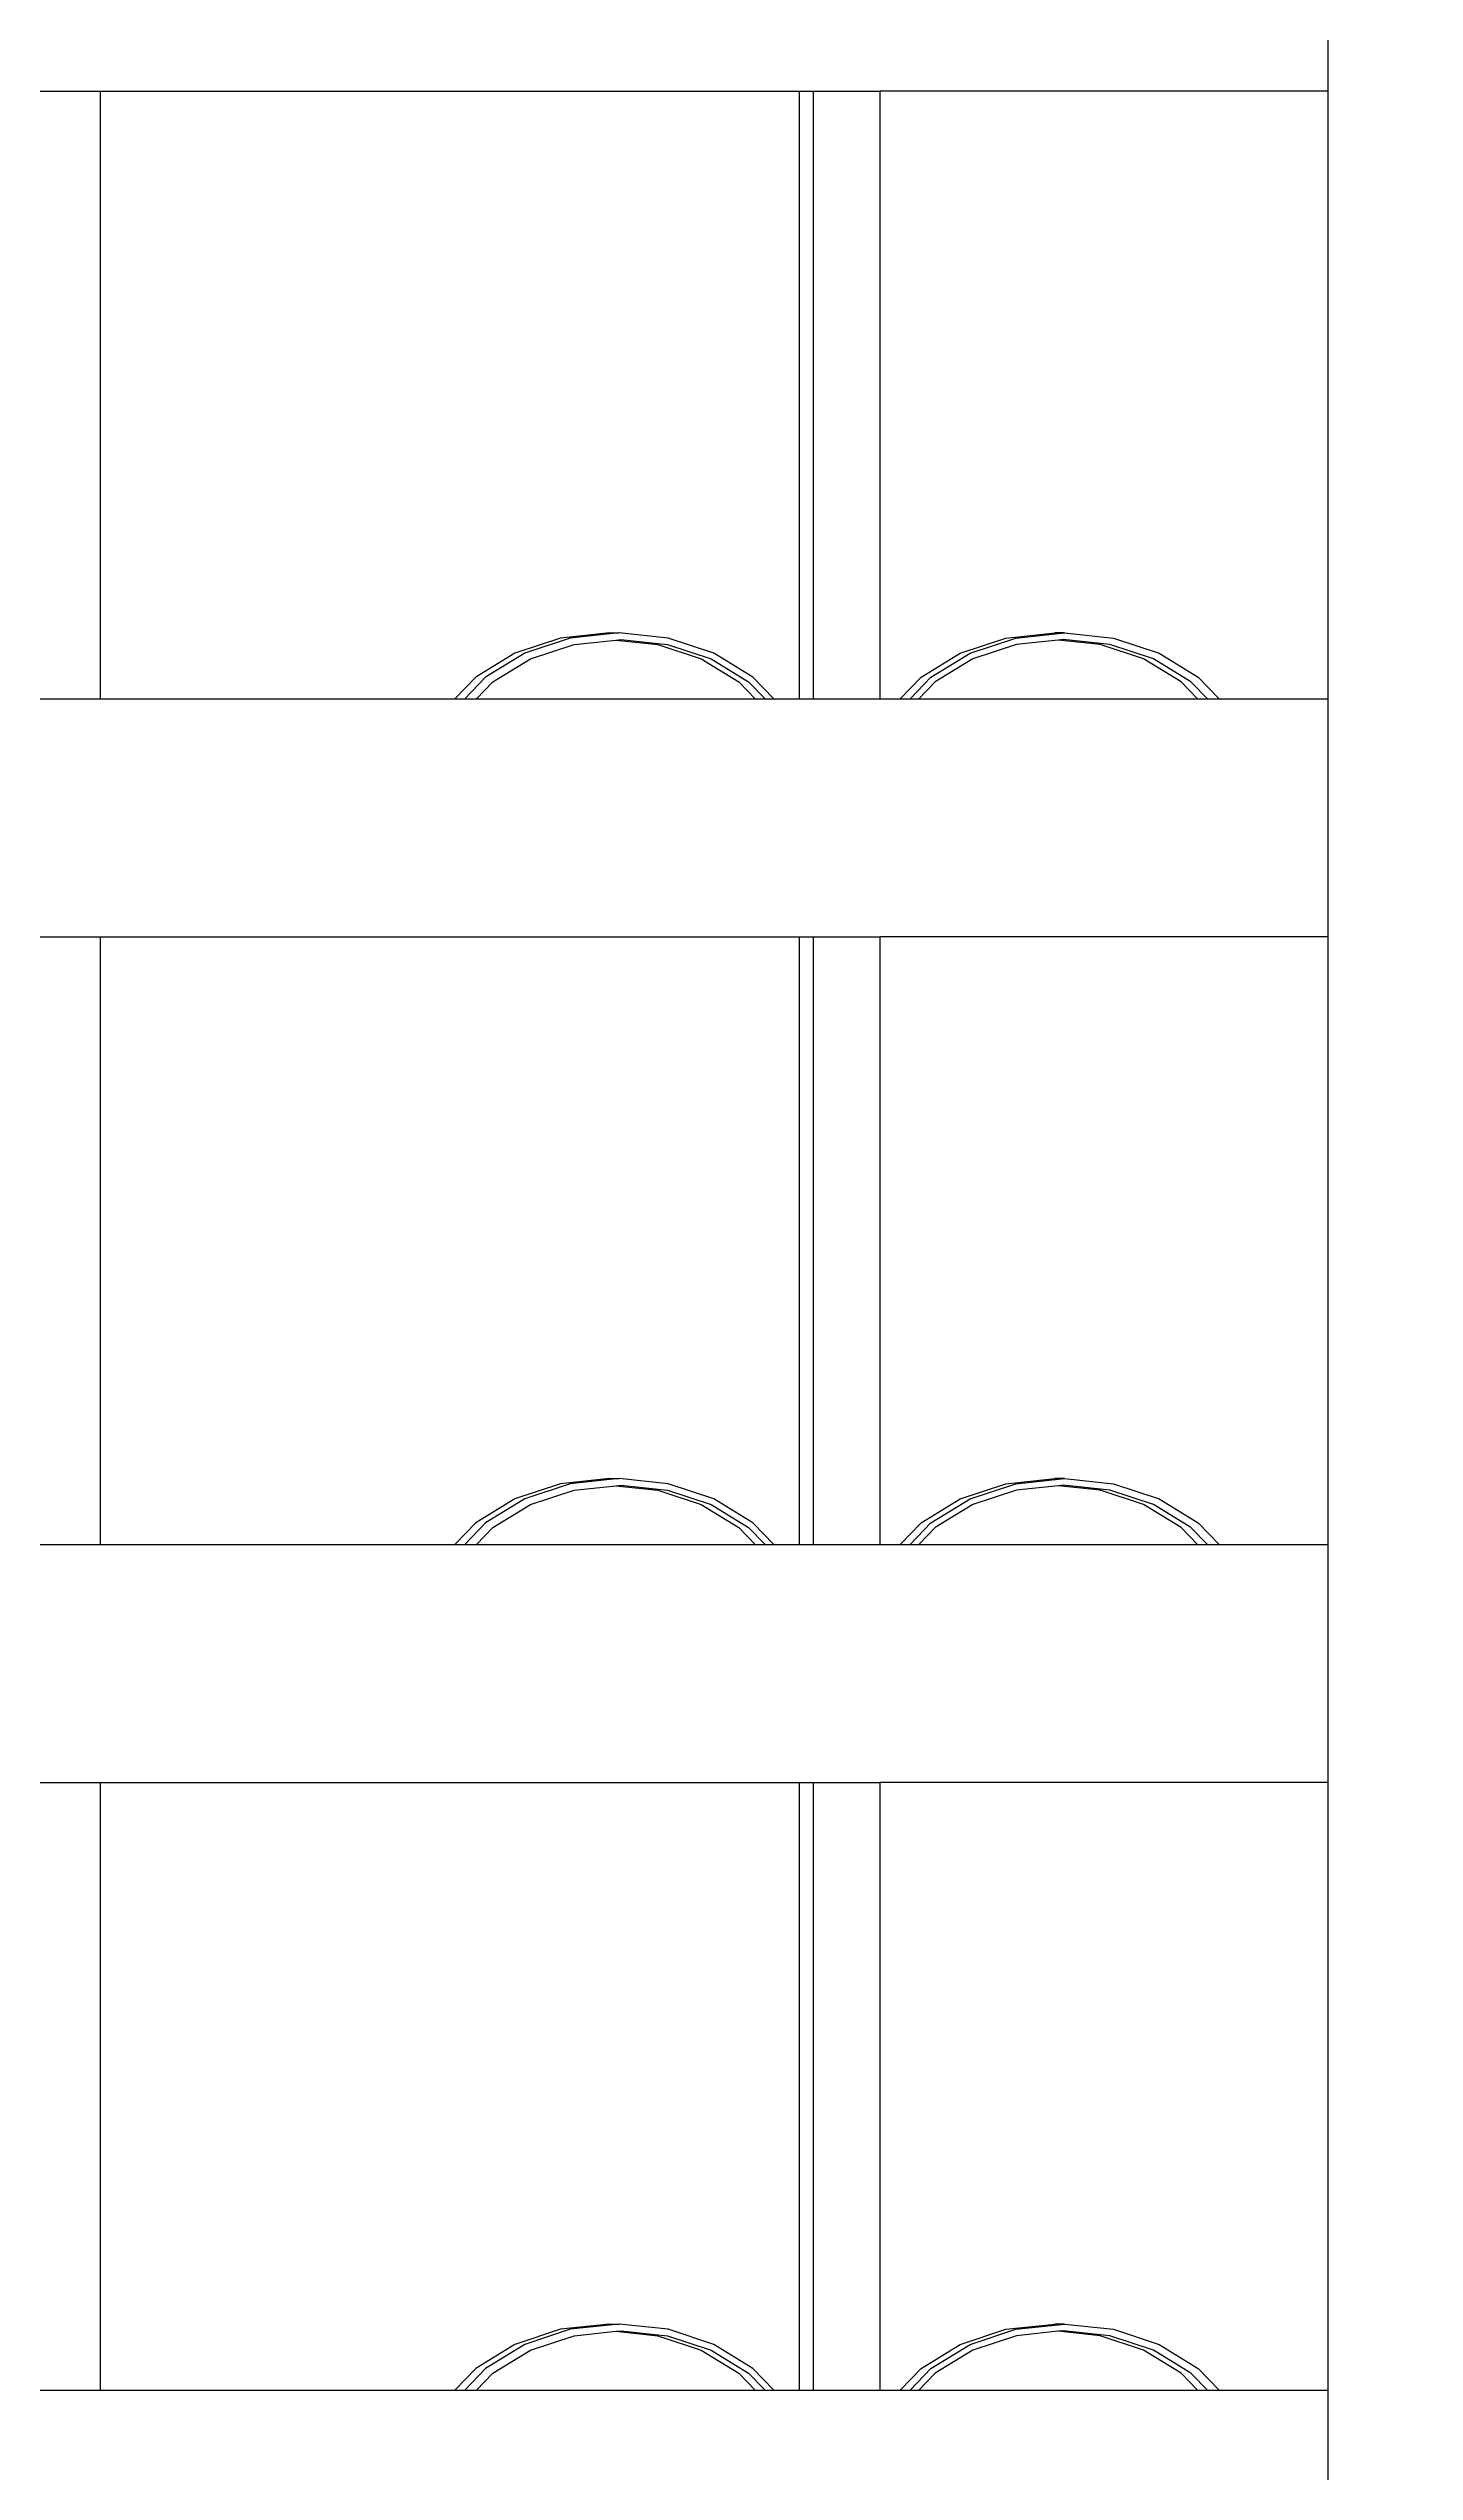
# Model space of a CAD drawing. Header units: millimetres. Extents: x 173236 to 801264, y -94969 to 615039.
# Drawn here: x 549782.7 to 550044.6, y -3856.3 to -3391.7 of the extents above; entities that cross this region are included whole.
import ezdxf

# ---------------------------------------------------------------- set-up
doc = ezdxf.new("R2010")
doc.units = ezdxf.units.MM
doc.header["$MEASUREMENT"] = 0
doc.header["$PDMODE"] = 2
for name, color, linetype in [('VOX-A-ANNO-DIMS', 160, 'Continuous'), ('VOX-A-STAIRS-STEPS', 140, 'Continuous'), ('VOX-A-WALL-PATT', 233, 'Continuous')]:
    doc.layers.add(name, color=color, linetype=linetype)
doc.styles.add('1.5 mm Rotis Annotative', font='', dxfattribs={"height": 1.5})
doc.styles.get('1.5 mm Rotis Annotative').set_extended_font_data('Rotis Sans Serif')
doc.dimstyles.new('1.5 mm Rotis Annotative', dxfattribs={"dimtxt": 1.5, "dimasz": 1, "dimexe": 1.5, "dimexo": 0, "dimgap": 1, "dimtad": 1, "dimdec": 0, "dimrnd": 5, "dimzin": 0, "dimdsep": 46, "dimtxsty": '1.5 mm Rotis Annotative', "dimblk": 'ARCHTICK', "dimcen": 0.09, "dimdle": 1, "dimadec": 0, "dimazin": 0, "dimtfac": 1, "dimtdec": 0, "dimtofl": 0, "dimtmove": 1, "dimatfit": 3, "dimfxl": 2, "dimfxlon": 1, "dimtolj": 1, "dimtzin": 0, "dimarcsym": 0})

# ---------------------------------------------------------------- blocks, each defined once
blk = doc.blocks.new('SS')
at = {"layer": 'VOX-A-WALL-PATT'}
for p, q in [((292457.42, -1999.25), (292457.42, -2157.54)), ((292457.42, -2157.54), (292457.42, -3206.03)), ((292457.42, -2157.54), (292541.22, -2157.54)), ((292541.22, -2271.32), (292541.22, -2157.54)), ((292553.68, -2157.54), (292541.22, -2157.54)), ((292553.68, -2271.32), (292553.68, -2157.54)), ((292556.33, -2157.54), (292553.68, -2157.54)), ((292556.33, -2271.32), (292556.33, -2157.54)), ((292687.11, -2157.54), (292556.33, -2157.54)), ((292687.11, -2271.32), (292687.11, -2157.54)), ((292712.94, -2157.54), (292687.11, -2157.54)), ((292488.99, -2262.75), (292481.66, -2267.25)), ((292497.52, -2259.93), (292488.99, -2262.75)), ((292490.05, -2263.82), (292498.21, -2261.12)), ((292491.9, -2263.82), (292500.06, -2261.12)), ((292506.68, -2258.96), (292497.52, -2259.93)), ((292498.21, -2261.12), (292506.97, -2260.2)), ((292500.06, -2261.12), (292507.89, -2260.3)), ((292506.68, -2258.96), (292508.53, -2258.96)), ((292515.84, -2259.93), (292506.68, -2258.96)), ((292506.97, -2260.2), (292507.89, -2260.3)), ((292507.89, -2260.3), (292515.72, -2261.12)), ((292517.69, -2259.93), (292508.53, -2258.96)), ((292515.72, -2261.12), (292523.88, -2263.82)), ((292524.37, -2262.75), (292515.84, -2259.93)), ((292526.22, -2262.75), (292517.69, -2259.93)), ((292531.7, -2267.25), (292524.37, -2262.75)), ((292533.55, -2267.25), (292526.22, -2262.75)), ((292565.02, -2267.25), (292572.35, -2262.75)), ((292572.35, -2262.75), (292580.88, -2259.93)), ((292581, -2261.12), (292572.83, -2263.82)), ((292582.85, -2261.12), (292574.69, -2263.82)), ((292580.88, -2259.93), (292590.04, -2258.96)), ((292589.75, -2260.2), (292581, -2261.12)), ((292590.68, -2260.3), (292582.85, -2261.12)), ((292590.68, -2260.3), (292589.75, -2260.2)), ((292590.04, -2258.96), (292599.2, -2259.93)), ((292591.89, -2258.96), (292590.04, -2258.96)), ((292598.51, -2261.12), (292590.68, -2260.3)), ((292591.89, -2258.96), (292601.05, -2259.93)), ((292606.67, -2263.82), (292598.51, -2261.12)), ((292599.2, -2259.93), (292607.73, -2262.75)), ((292601.05, -2259.93), (292609.58, -2262.75)), ((292607.73, -2262.75), (292615.06, -2267.25)), ((292609.58, -2262.75), (292616.91, -2267.25)), ((292481.66, -2267.25), (292477.75, -2271.32)), ((292483.04, -2268.12), (292490.05, -2263.82)), ((292484.89, -2268.12), (292491.9, -2263.82)), ((292523.88, -2263.82), (292530.89, -2268.12)), ((292535.61, -2271.32), (292531.7, -2267.25)), ((292537.46, -2271.32), (292533.55, -2267.25)), ((292561.11, -2271.32), (292565.02, -2267.25)), ((292572.83, -2263.82), (292565.83, -2268.12)), ((292574.69, -2263.82), (292567.68, -2268.12)), ((292613.68, -2268.12), (292606.67, -2263.82)), ((292615.06, -2267.25), (292618.97, -2271.32)), ((292616.91, -2267.25), (292620.82, -2271.32)), ((292541.22, -2271.32), (292457.42, -2271.32)), ((292479.97, -2271.32), (292483.04, -2268.12)), ((292481.82, -2271.32), (292484.89, -2268.12)), ((292530.89, -2268.12), (292533.96, -2271.32)), ((292553.68, -2271.32), (292541.22, -2271.32)), ((292556.33, -2271.32), (292553.68, -2271.32)), ((292687.11, -2271.32), (292556.33, -2271.32)), ((292565.83, -2268.12), (292562.76, -2271.32)), ((292567.68, -2268.12), (292564.61, -2271.32)), ((292616.75, -2271.32), (292613.68, -2268.12)), ((292712.94, -2271.32), (292687.11, -2271.32)), ((292457.42, -2315.83), (292457.42, -2474.12)), ((292457.42, -2315.83), (292541.22, -2315.83)), ((292553.68, -2315.83), (292541.22, -2315.83)), ((292541.22, -2429.61), (292541.22, -2315.83)), ((292556.33, -2315.83), (292553.68, -2315.83)), ((292553.68, -2429.61), (292553.68, -2315.83)), ((292687.11, -2315.83), (292556.33, -2315.83)), ((292556.33, -2429.61), (292556.33, -2315.83)), ((292712.94, -2315.83), (292687.11, -2315.83)), ((292687.11, -2429.61), (292687.11, -2315.83)), ((292506.68, -2417.25), (292497.52, -2418.22)), ((292506.68, -2417.25), (292508.53, -2417.25)), ((292515.84, -2418.22), (292506.68, -2417.25)), ((292517.69, -2418.22), (292508.53, -2417.25)), ((292580.88, -2418.22), (292590.04, -2417.25)), ((292590.04, -2417.25), (292599.2, -2418.22)), ((292591.89, -2417.25), (292590.04, -2417.25)), ((292591.89, -2417.25), (292601.05, -2418.22)), ((292488.99, -2421.04), (292481.66, -2425.54)), ((292483.04, -2426.41), (292490.05, -2422.11)), ((292484.89, -2426.41), (292491.9, -2422.11)), ((292497.52, -2418.22), (292488.99, -2421.04)), ((292490.05, -2422.11), (292498.21, -2419.41)), ((292491.9, -2422.11), (292500.06, -2419.41)), ((292498.21, -2419.41), (292506.97, -2418.49)), ((292500.06, -2419.41), (292507.89, -2418.59)), ((292506.97, -2418.49), (292507.89, -2418.59)), ((292507.89, -2418.59), (292515.72, -2419.41)), ((292515.72, -2419.41), (292523.88, -2422.11)), ((292524.37, -2421.04), (292515.84, -2418.22)), ((292526.22, -2421.04), (292517.69, -2418.22)), ((292523.88, -2422.11), (292530.89, -2426.41)), ((292531.7, -2425.54), (292524.37, -2421.04)), ((292533.55, -2425.54), (292526.22, -2421.04)), ((292565.02, -2425.54), (292572.35, -2421.04)), ((292572.83, -2422.11), (292565.83, -2426.41)), ((292574.69, -2422.11), (292567.68, -2426.41)), ((292572.35, -2421.04), (292580.88, -2418.22)), ((292581, -2419.41), (292572.83, -2422.11)), ((292582.85, -2419.41), (292574.69, -2422.11)), ((292589.75, -2418.49), (292581, -2419.41)), ((292590.68, -2418.59), (292582.85, -2419.41)), ((292590.68, -2418.59), (292589.75, -2418.49)), ((292598.51, -2419.41), (292590.68, -2418.59)), ((292606.67, -2422.11), (292598.51, -2419.41)), ((292599.2, -2418.22), (292607.73, -2421.04)), ((292601.05, -2418.22), (292609.58, -2421.04)), ((292613.68, -2426.41), (292606.67, -2422.11)), ((292607.73, -2421.04), (292615.06, -2425.54)), ((292609.58, -2421.04), (292616.91, -2425.54)), ((292481.66, -2425.54), (292477.75, -2429.61)), ((292479.97, -2429.61), (292483.04, -2426.41)), ((292481.82, -2429.61), (292484.89, -2426.41)), ((292530.89, -2426.41), (292533.96, -2429.61)), ((292535.61, -2429.61), (292531.7, -2425.54)), ((292537.46, -2429.61), (292533.55, -2425.54)), ((292561.11, -2429.61), (292565.02, -2425.54)), ((292565.83, -2426.41), (292562.76, -2429.61)), ((292567.68, -2426.41), (292564.61, -2429.61)), ((292616.75, -2429.61), (292613.68, -2426.41)), ((292615.06, -2425.54), (292618.97, -2429.61)), ((292616.91, -2425.54), (292620.82, -2429.61)), ((292541.22, -2429.61), (292457.42, -2429.61)), ((292553.68, -2429.61), (292541.22, -2429.61)), ((292556.33, -2429.61), (292553.68, -2429.61)), ((292687.11, -2429.61), (292556.33, -2429.61)), ((292712.94, -2429.61), (292687.11, -2429.61)), ((292457.42, -2474.12), (292541.22, -2474.12)), ((292541.22, -2587.9), (292541.22, -2474.12)), ((292553.68, -2474.12), (292541.22, -2474.12)), ((292553.68, -2587.9), (292553.68, -2474.12)), ((292556.33, -2474.12), (292553.68, -2474.12)), ((292556.33, -2587.9), (292556.33, -2474.12)), ((292687.11, -2474.12), (292556.33, -2474.12)), ((292687.11, -2587.9), (292687.11, -2474.12)), ((292712.94, -2474.12), (292687.11, -2474.12)), ((292506.68, -2575.55), (292497.52, -2576.51)), ((292506.68, -2575.55), (292508.53, -2575.55)), ((292515.84, -2576.51), (292506.68, -2575.55)), ((292517.69, -2576.51), (292508.53, -2575.55)), ((292580.88, -2576.51), (292590.04, -2575.55)), ((292590.04, -2575.55), (292599.2, -2576.51)), ((292591.89, -2575.55), (292590.04, -2575.55)), ((292591.89, -2575.55), (292601.05, -2576.51)), ((292488.99, -2579.34), (292481.66, -2583.83)), ((292483.04, -2584.7), (292490.05, -2580.41)), ((292484.89, -2584.7), (292491.9, -2580.41)), ((292497.52, -2576.51), (292488.99, -2579.34)), ((292490.05, -2580.41), (292498.21, -2577.7)), ((292491.9, -2580.41), (292500.06, -2577.7)), ((292498.21, -2577.7), (292506.97, -2576.78)), ((292500.06, -2577.7), (292507.89, -2576.88)), ((292506.97, -2576.78), (292507.89, -2576.88)), ((292507.89, -2576.88), (292515.72, -2577.7)), ((292515.72, -2577.7), (292523.88, -2580.41)), ((292524.37, -2579.34), (292515.84, -2576.51)), ((292526.22, -2579.34), (292517.69, -2576.51)), ((292523.88, -2580.41), (292530.89, -2584.7)), ((292531.7, -2583.83), (292524.37, -2579.34)), ((292533.55, -2583.83), (292526.22, -2579.34)), ((292565.02, -2583.83), (292572.35, -2579.34)), ((292572.83, -2580.41), (292565.83, -2584.7)), ((292574.69, -2580.41), (292567.68, -2584.7)), ((292572.35, -2579.34), (292580.88, -2576.51)), ((292581, -2577.7), (292572.83, -2580.41)), ((292582.85, -2577.7), (292574.69, -2580.41)), ((292589.75, -2576.78), (292581, -2577.7)), ((292590.68, -2576.88), (292582.85, -2577.7)), ((292590.68, -2576.88), (292589.75, -2576.78)), ((292598.51, -2577.7), (292590.68, -2576.88)), ((292606.67, -2580.41), (292598.51, -2577.7)), ((292599.2, -2576.51), (292607.73, -2579.34)), ((292601.05, -2576.51), (292609.58, -2579.34)), ((292613.68, -2584.7), (292606.67, -2580.41)), ((292607.73, -2579.34), (292615.06, -2583.83)), ((292609.58, -2579.34), (292616.91, -2583.83)), ((292481.66, -2583.83), (292477.75, -2587.9)), ((292479.97, -2587.9), (292483.04, -2584.7)), ((292481.82, -2587.9), (292484.89, -2584.7)), ((292530.89, -2584.7), (292533.96, -2587.9)), ((292535.61, -2587.9), (292531.7, -2583.83)), ((292537.46, -2587.9), (292533.55, -2583.83)), ((292561.11, -2587.9), (292565.02, -2583.83)), ((292565.83, -2584.7), (292562.76, -2587.9)), ((292567.68, -2584.7), (292564.61, -2587.9)), ((292616.75, -2587.9), (292613.68, -2584.7)), ((292615.06, -2583.83), (292618.97, -2587.9)), ((292616.91, -2583.83), (292620.82, -2587.9)), ((292541.22, -2587.9), (292457.42, -2587.9)), ((292553.68, -2587.9), (292541.22, -2587.9)), ((292556.33, -2587.9), (292553.68, -2587.9)), ((292687.11, -2587.9), (292556.33, -2587.9)), ((292712.94, -2587.9), (292687.11, -2587.9))]:
    blk.add_line(p, q, dxfattribs=at)
blk = doc.blocks.new('_ArchTick')
at = {"color": 0, "linetype": 'ByBlock', "const_width": 0.15}
blk.add_lwpolyline([(-0.5, -0.5), (0.5, 0.5)], dxfattribs=at)
blk = doc.blocks.new('*D661')
at = {"layer": 'Defpoints', "color": 0, "transparency": 16777216}
for p in [(537437.71, -1723.82), (553695.97, -1723.82), (547999.44, -4473.82)]:
    blk.add_point(p, dxfattribs=at)
at = {"layer": 'VOX-A-ANNO-DIMS', "color": 0, "lineweight": -2, "transparency": 16777216}
for p, q in [((537437.71, -4573.82), (537437.71, -1623.82)), ((537637.71, -1723.82), (537287.71, -1723.82)), ((537637.71, -4473.82), (537287.71, -4473.82))]:
    blk.add_line(p, q, dxfattribs=at)
at = {"layer": 'VOX-A-ANNO-DIMS', "color": 0, "lineweight": -2, "transparency": 16777216, "xscale": 100, "yscale": 100, "zscale": 100}
for p, rotation in [((537437.71, -1723.82), 90), ((537437.71, -4473.82), 270)]:
    blk.add_blockref('_ArchTick', p, dxfattribs=dict(at, rotation=rotation))
at = {"layer": 'VOX-A-ANNO-DIMS', "color": 0, "transparency": 16777216, "insert": (537261.51, -3098.82), "char_height": 150, "attachment_point": 5, "rotation": 90, "style": '1.5 mm Rotis Annotative'}
blk.add_mtext('\\A1;2750', dxfattribs=at)
blk = doc.blocks.new('*D665')
at = {"layer": 'Defpoints', "color": 0, "transparency": 16777216}
for p in [(641539.18, 61543.32), (642299.94, 61543.32), (642299.94, 61417.89), (536630.73, -523.82), (560469.09, -523.82), (547516.89, -20473.82)]:
    blk.add_point(p, dxfattribs=at)
at = {"layer": 'VOX-A-ANNO-DIMS', "color": 0, "lineweight": -2, "transparency": 16777216}
for p, q in [((641539.18, 61543.32), (641539.18, 61267.89)), ((642299.94, 61543.32), (642299.94, 61267.89)), ((641439.18, 61417.89), (642399.94, 61417.89)), ((536630.73, -20573.82), (536630.73, -423.82)), ((536830.73, -523.82), (536480.73, -523.82)), ((536830.73, -20473.82), (536480.73, -20473.82))]:
    blk.add_line(p, q, dxfattribs=at)
at = {"layer": 'VOX-A-ANNO-DIMS', "color": 0, "lineweight": -2, "transparency": 16777216, "xscale": 100, "yscale": 100, "zscale": 100}
for p, rotation in [((641539.18, 61417.89), 180), ((536630.73, -523.82), 90), ((536630.73, -20473.82), 270)]:
    blk.add_blockref('_ArchTick', p, dxfattribs=dict(at, rotation=rotation))
blk.add_blockref('_ArchTick', (642299.94, 61417.89), dxfattribs=at)
at = {"layer": 'VOX-A-ANNO-DIMS', "color": 0, "transparency": 16777216, "insert": (641919.56, 61594.09), "char_height": 150, "attachment_point": 5, "style": '1.5 mm Rotis Annotative'}
blk.add_mtext('\\A1;760', dxfattribs=at)
at = {"layer": 'VOX-A-ANNO-DIMS', "color": 0, "transparency": 16777216, "insert": (536454.54, -10498.82), "char_height": 150, "attachment_point": 5, "rotation": 90, "style": '1.5 mm Rotis Annotative'}
blk.add_mtext('\\A1;19950', dxfattribs=at)

msp = doc.modelspace()

# ---------------------------------------------------------------- block references
at = {"layer": 'VOX-A-STAIRS-STEPS', "xscale": -1.024232788984593, "yscale": 1.024232788984593, "zscale": 1.024232788984593}
msp.add_blockref('SS', (849572.41, -1190.1), dxfattribs=at)

# ---------------------------------------------------------------- dimensions: what is measured, and where the dimension line sits
at = {"layer": 'VOX-A-ANNO-DIMS'}
for base, p1, p2, picture, middle in [((536630.73, -523.82), (547516.89, -20473.82), (560469.09, -523.82), '*D665', (536454.54, -10498.82)), ((537437.71, -1723.82), (547999.44, -4473.82), (553695.97, -1723.82), '*D661', (537261.51, -3098.82))]:
    dim = msp.add_linear_dim(base=base, p1=p1, p2=p2, angle=270, dimstyle='1.5 mm Rotis Annotative', dxfattribs=at)
    dim.commit()
    dim.dimension.update_dxf_attribs({"geometry": picture, "text_midpoint": middle})

doc.saveas('drawing.dxf')
